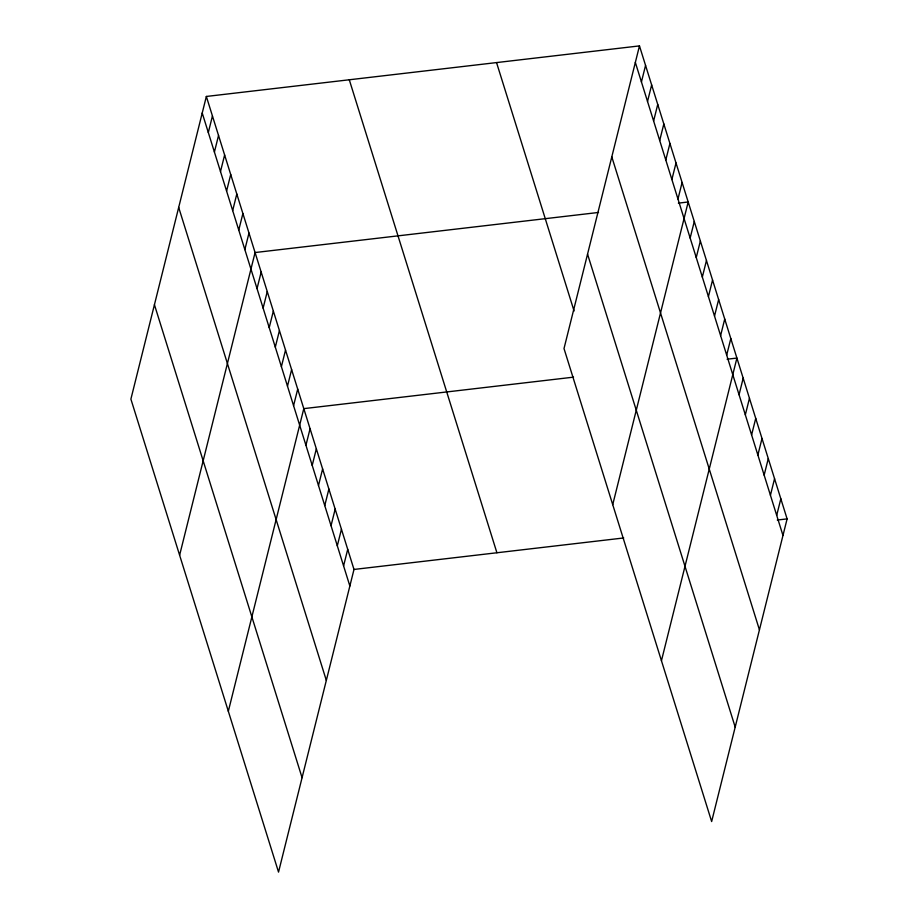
<?xml version="1.0" encoding="UTF-8"?>
<svg xmlns="http://www.w3.org/2000/svg" width="918" height="918" viewBox="0 0 918 918"><rect width="100%" height="100%" fill="white"/><g stroke="black" fill="none" stroke-linecap="round" stroke-linejoin="round"><path stroke-width="1.38" d="M206.355 96.459L130.895 399.112L278.533 872.1L353.992 569.447L206.355 96.459L639.467 45.9L787.105 518.888L711.645 821.541L564.008 348.553L639.467 45.9M208.317 132.525L212.448 115.966M214.41 152.032L218.53 135.485M220.492 171.54L224.623 154.993M226.585 191.059L230.716 174.5M232.679 210.566L236.798 194.019M238.76 230.074L242.891 213.527M244.854 249.593L248.985 233.034M179.618 555.195L255.078 252.542L598.513 212.46M257.04 288.608L261.16 272.061M263.122 308.115L267.253 291.568M269.215 327.634L273.346 311.076M275.308 347.142L279.428 330.595M281.401 366.649L285.521 350.102M287.483 386.168L291.614 369.61M293.576 405.676L297.707 389.117M228.33 711.278L303.789 408.636L573.532 377.149M305.935 445.287L310.066 428.74M312.212 465.392L316.343 448.833M318.489 485.496L322.62 468.937M324.765 505.589L328.885 489.042M331.042 525.693L335.162 509.146M337.308 545.797L341.439 529.25M343.584 565.901L347.715 549.343M641.43 81.966L645.561 65.407M647.523 101.473L651.654 84.926M653.616 120.981L657.736 104.434M659.698 140.5L663.829 123.941M665.791 160.007L669.922 143.449M671.884 179.515L676.015 162.968M677.977 199.034L682.097 182.475M612.731 504.636L688.19 201.983L678.379 203.13M690.152 238.049L694.283 221.502M696.246 257.556L700.365 241.009M702.327 277.075L706.458 260.517M708.421 296.583L712.552 280.024M714.514 316.09L718.645 299.543M720.607 335.609L724.727 319.051M726.689 355.117L730.82 338.558M661.453 660.719L736.913 358.077L727.102 359.213M739.059 394.729L743.19 378.17M745.336 414.833L749.455 398.274M751.601 434.937L755.732 418.379M757.878 455.03L762.009 438.483M764.155 475.134L768.286 458.587M770.431 495.238L774.562 478.691M776.708 515.342L780.828 498.784M353.992 569.447L623.724 537.959M777.294 520.036L787.105 518.888M635.348 62.447L782.974 535.446M611.801 156.863L759.438 629.851M587.554 254.137L735.192 727.125M496.546 62.585L574.083 311.018M349.288 79.774L496.913 552.762M202.224 113.017L349.861 586.005M178.689 207.422L326.326 680.41M154.431 304.696L302.068 777.684"/></g></svg>
